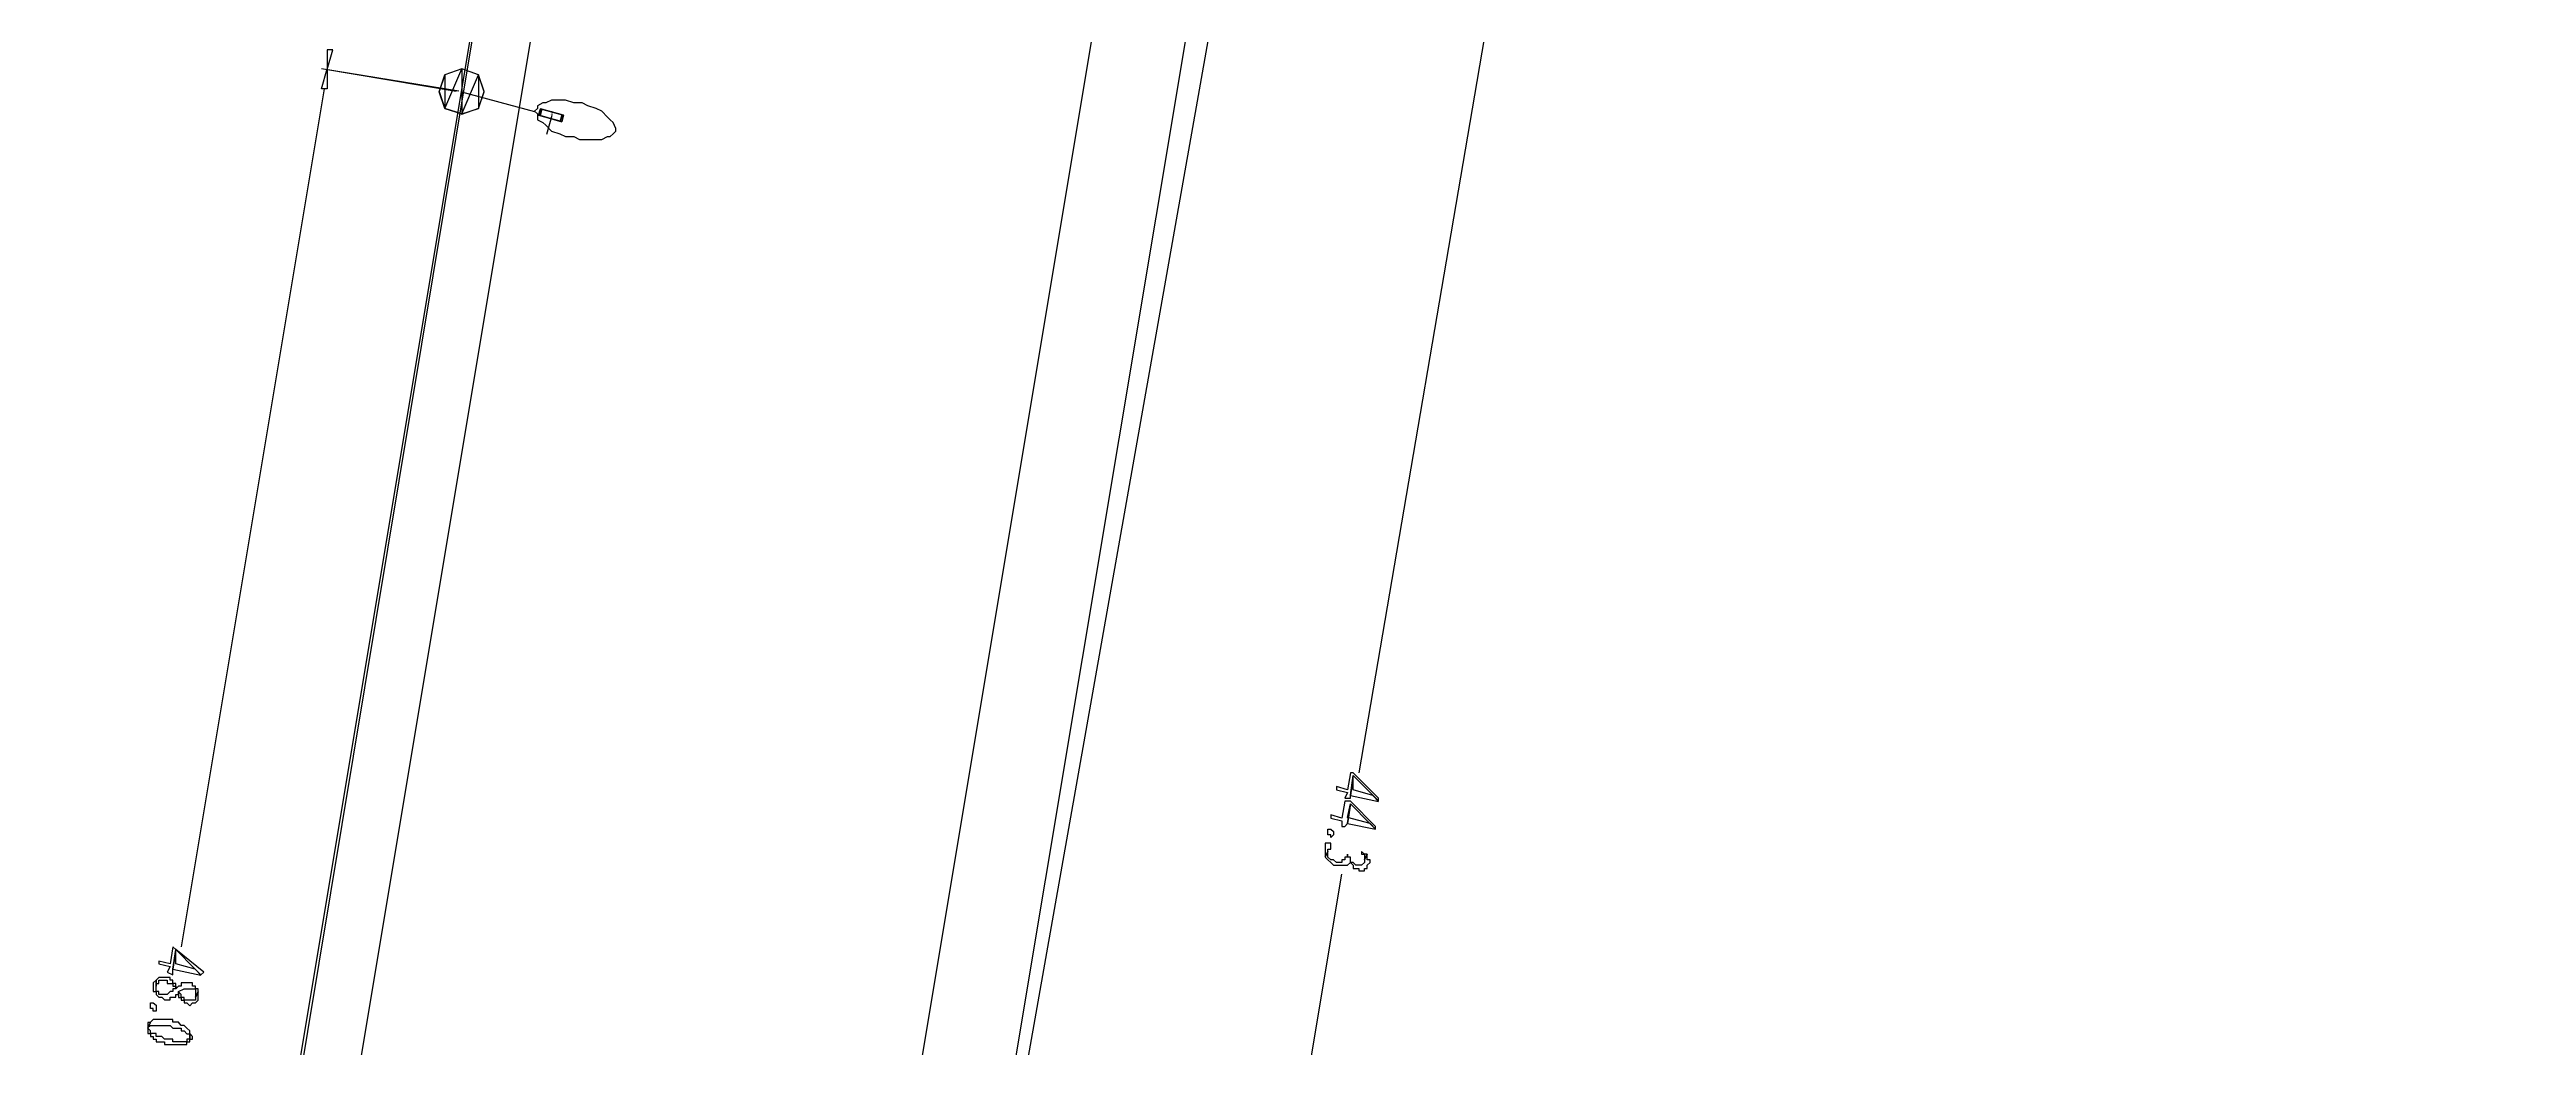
# Model space of a CAD drawing. Extents: x 212106 to 638151, y -1311344 to 1260505.
# Drawn here: x 340674 to 403780, y 621752 to 647172 of the extents above; entities that cross this region are included whole.
import ezdxf

# ---------------------------------------------------------------- set-up
doc = ezdxf.new("R2010")
doc.units = 0
doc.header["$MEASUREMENT"] = 0
for name, color, linetype in [('at_Entity', 7, 'Continuous'), ('DLXLUM01', 3, 'Continuous'), ('DLXLUMEX', 2, 'Continuous'), ('DLXSCENE', 7, 'Continuous')]:
    doc.layers.add(name, color=color, linetype=linetype)

# ---------------------------------------------------------------- blocks, each defined once
blk = doc.blocks.new('*U56')
for p, q in [((-253, 159), (-299, -5)), ((-299, -5), (-253, 159)), ((-215, 148), (-261, -15)), ((-261, -15), (-215, 148)), ((299, 5), (-253, 159)), ((-215, 148), (-253, 159)), ((-253, 159), (299, 5)), ((-253, 159), (-215, 148)), ((337, -6), (-215, 148)), ((-215, 148), (337, -6)), ((253, -159), (299, 5)), ((299, 5), (253, -159)), ((299, 5), (337, -6)), ((337, -6), (299, 5)), ((-299, -5), (253, -159)), ((253, -159), (-299, -5)), ((-299, -5), (-261, -15)), ((-261, -15), (-299, -5)), ((-261, -15), (291, -169)), ((291, -169), (-261, -15)), ((253, -159), (291, -169)), ((291, -169), (253, -159)), ((291, -169), (337, -6)), ((337, -6), (291, -169))]:
    blk.add_line(p, q)
at = {"color": 1}
blk.add_line((38, -11), (-96, -492), dxfattribs=at)
at = {"layer": 'DLXLUMEX', "color": 7}
blk.add_text('1', height=100, dxfattribs=at).set_placement((0, 0))
blk = doc.blocks.new('*U97')
for p, q in [((1459, 666294), (-6611, 618082)), ((5101, 578299), (12745, 621511)), ((-6611, 618082), (-14469, 570721))]:
    blk.add_line(p, q)

msp = doc.modelspace()

# ---------------------------------------------------------------- linework, layer by layer
at = {"layer": 'at_Entity', "color": 4}
for p, q in [((465456, 1237080), (356316, 581961)), ((449884, 1229433), (342316, 583735))]:
    msp.add_line(p, q, dxfattribs=at)
at = {"layer": 'at_Entity', "color": 1}
for p, q in [((448385, 1229513), (340674, 583168)), ((466885, 1229375), (358388, 580248))]:
    msp.add_line(p, q, dxfattribs=at)
at = {"layer": 'at_Entity', "color": 0}
for p, q in [((377458, 648814), (374030, 628744)), ((347888, 647167), (347745, 647167)), ((347745, 647167), (347745, 646663)), ((347745, 646663), (347888, 647167)), ((351102, 646108), (347603, 646678)), ((351031, 646106), (347603, 646678)), ((347603, 646174), (347746, 646678)), ((347746, 646678), (347746, 646174)), ((350745, 646528), (350602, 646106)), ((350745, 646528), (350602, 646106)), ((350745, 646528), (350602, 646106)), ((350745, 646528), (350602, 646106)), ((350602, 646091), (350745, 646526)), ((350602, 646091), (350745, 646526)), ((351175, 646678), (350745, 646528)), ((351175, 646678), (350745, 646528)), ((350745, 645671), (351175, 646678)), ((350745, 645671), (351175, 646678)), ((351175, 646678), (350745, 646528)), ((351175, 646678), (350745, 646528)), ((351175, 646678), (350745, 646528)), ((350745, 645671), (351175, 646678)), ((350745, 645671), (351175, 646678)), ((351175, 646678), (350745, 646528)), ((350745, 646528), (350745, 645671)), ((350745, 646528), (350745, 645671)), ((350745, 646526), (350745, 645669)), ((350745, 646526), (350745, 645669)), ((351173, 645520), (351602, 646526)), ((351173, 645520), (351602, 646526)), ((351604, 646528), (351175, 646678)), ((351604, 646528), (351175, 646678)), ((351175, 646678), (351175, 645535)), ((351175, 646678), (351175, 645535)), ((351604, 646528), (351175, 646678)), ((351604, 646528), (351175, 646678)), ((351604, 646528), (351175, 646678)), ((351175, 646678), (351175, 645535)), ((351175, 646678), (351175, 645535)), ((351604, 646528), (351175, 646678)), ((351175, 645535), (351604, 646528)), ((351175, 645535), (351604, 646528)), ((351745, 646091), (351602, 646526)), ((351602, 646526), (351602, 645669)), ((351602, 646526), (351602, 645669)), ((351745, 646091), (351602, 646526)), ((351602, 646526), (351602, 645669)), ((351602, 646526), (351602, 645669)), ((351746, 646106), (351604, 646528)), ((351746, 646106), (351604, 646528)), ((351746, 646106), (351604, 646528)), ((351746, 646106), (351604, 646528)), ((347674, 646174), (344031, 624316)), ((347746, 646174), (347603, 646174)), ((350602, 646106), (350745, 645671)), ((350602, 646106), (350745, 645671)), ((350602, 646106), (350745, 645671)), ((350602, 646106), (350745, 645671)), ((350745, 645669), (350602, 646091)), ((350745, 645669), (350602, 646091)), ((350745, 645671), (351175, 645535)), ((351175, 645535), (350745, 645671)), ((350745, 645671), (351175, 645535)), ((350745, 645671), (351175, 645535)), ((351175, 645535), (350745, 645671)), ((350745, 645671), (351175, 645535)), ((351173, 646095), (353031, 645592)), ((351602, 645669), (351173, 645520)), ((351602, 645669), (351173, 645520)), ((351175, 645535), (351604, 645671)), ((351175, 645535), (351604, 645671)), ((351175, 645535), (351604, 645671)), ((351175, 645535), (351604, 645671)), ((351602, 645669), (351745, 646091)), ((351602, 645669), (351745, 646091)), ((351604, 645671), (351746, 646106)), ((351604, 645671), (351746, 646106)), ((351604, 645671), (351746, 646106)), ((351604, 645671), (351746, 646106)), ((353102, 645668), (353030, 645600)), ((353030, 645600), (353102, 645532)), ((353245, 645818), (353102, 645736)), ((353102, 645736), (353102, 645668)), ((353316, 645818), (353245, 645818)), ((353460, 645886), (353316, 645818)), ((353673, 645886), (353460, 645886)), ((353816, 645886), (353673, 645886)), ((354031, 645818), (353816, 645886)), ((354245, 645818), (354031, 645818)), ((354387, 645736), (354245, 645818)), ((354602, 645668), (354387, 645736)), ((354745, 645600), (354602, 645668)), ((354888, 645451), (354745, 645600)), ((351175, 645535), (351175, 645535)), ((351175, 645535), (351175, 645535)), ((351175, 645535), (351175, 645535)), ((353102, 645532), (353102, 645383)), ((353102, 645383), (353245, 645315)), ((353245, 645315), (353316, 645247)), ((353316, 645247), (353460, 645097)), ((353460, 645097), (353673, 645029)), ((353673, 645029), (353816, 644961)), ((353816, 644961), (354031, 644961)), ((354031, 644961), (354174, 644880)), ((354745, 644880), (354888, 644961)), ((354960, 645383), (354888, 645451)), ((354888, 644961), (354960, 644961)), ((355030, 645315), (354960, 645383)), ((354960, 644961), (355030, 645029)), ((355103, 645165), (355030, 645315)), ((355030, 645029), (355103, 645097)), ((355103, 645097), (355103, 645165)), ((355103, 645097), (355103, 645097)), ((354174, 644880), (354387, 644880)), ((354387, 644880), (354602, 644880)), ((354602, 644880), (354745, 644880)), ((373817, 628748), (373745, 628316)), ((373886, 628667), (373815, 628167)), ((373888, 628748), (373817, 628748)), ((373817, 628181), (373888, 628681)), ((373886, 628316), (373886, 628667)), ((374530, 628100), (373888, 628748)), ((373888, 628681), (374387, 628181)), ((373745, 628316), (373459, 628397)), ((373459, 628397), (373459, 628316)), ((373459, 628316), (373745, 628249)), ((373673, 628026), (373602, 627595)), ((373816, 628026), (373673, 628026)), ((373745, 628249), (373674, 628100)), ((373674, 628100), (373817, 628100)), ((373744, 627606), (373816, 627956)), ((373816, 627956), (373744, 627457)), ((373745, 627460), (373816, 627959)), ((373815, 628167), (374530, 628019)), ((374458, 627379), (373816, 628026)), ((373816, 627959), (374315, 627460)), ((373817, 628100), (373817, 628181)), ((374387, 628167), (373886, 628316)), ((374387, 628181), (374530, 628033)), ((374530, 628019), (374387, 628167)), ((374530, 628033), (374530, 628100)), ((373244, 627249), (373244, 627316)), ((373244, 627316), (373244, 627316)), ((373244, 627316), (373316, 627316)), ((373602, 627595), (373316, 627676)), ((373316, 627676), (373316, 627595)), ((373316, 627595), (373602, 627527)), ((373316, 627316), (373316, 627316)), ((373316, 627316), (373316, 627316)), ((373316, 627316), (373387, 627249)), ((373602, 627527), (373602, 627379)), ((373602, 627379), (373673, 627379)), ((373673, 627379), (373745, 627460)), ((374316, 627457), (373744, 627606)), ((373744, 627457), (374459, 627309)), ((374315, 627460), (374458, 627311)), ((374459, 627309), (374316, 627457)), ((374458, 627311), (374458, 627379)), ((373245, 626955), (373173, 626955)), ((373173, 626955), (373173, 626888)), ((373173, 626888), (373173, 626888)), ((373173, 626888), (373173, 626807)), ((373173, 626807), (373173, 626807)), ((373173, 626807), (373173, 626807)), ((373173, 626807), (373173, 626739)), ((373245, 626746), (373173, 626597)), ((373173, 626739), (373173, 626739)), ((373173, 626739), (373173, 626672)), ((373173, 626605), (373245, 626739)), ((373173, 626672), (373173, 626672)), ((373173, 626672), (373173, 626605)), ((373244, 627168), (373244, 627249)), ((373244, 627249), (373244, 627249)), ((373244, 627249), (373244, 627249)), ((373316, 627168), (373244, 627168)), ((373244, 627168), (373244, 627168)), ((373244, 627168), (373244, 627168)), ((373316, 626955), (373245, 626955)), ((373245, 626955), (373245, 626955)), ((373245, 626955), (373245, 626955)), ((373245, 626955), (373245, 626955)), ((373245, 626739), (373245, 626807)), ((373245, 626807), (373245, 626807)), ((373245, 626807), (373316, 626807)), ((373245, 626678), (373245, 626746)), ((373245, 626739), (373245, 626739)), ((373245, 626739), (373245, 626739)), ((373245, 626597), (373245, 626678)), ((373245, 626678), (373245, 626678)), ((373245, 626678), (373245, 626678)), ((373387, 627168), (373316, 627100)), ((373316, 627100), (373316, 627168)), ((373316, 627168), (373316, 627168)), ((373316, 627100), (373316, 627100)), ((373316, 626888), (373316, 626955)), ((373316, 626955), (373316, 626955)), ((373316, 626955), (373316, 626955)), ((373316, 626955), (373316, 626955)), ((373316, 626807), (373316, 626888)), ((373316, 626888), (373316, 626888)), ((373316, 626888), (373316, 626888)), ((373316, 626888), (373316, 626888)), ((373316, 626807), (373316, 626807)), ((373387, 627249), (373387, 627249)), ((373387, 627249), (373387, 627249)), ((373387, 627249), (373387, 627249)), ((373387, 627249), (373387, 627168)), ((373387, 627168), (373387, 627168)), ((373387, 627168), (373387, 627168)), ((373387, 627168), (373387, 627168)), ((373387, 627168), (373387, 627168)), ((373387, 627168), (373387, 627168)), ((373745, 626597), (373745, 626678)), ((373745, 626678), (373745, 626678)), ((373745, 626678), (373745, 626678)), ((373745, 626678), (373745, 626678)), ((373745, 626678), (373745, 626678)), ((373745, 626678), (373745, 626597)), ((374173, 626678), (374102, 626746)), ((374102, 626746), (374102, 626746)), ((374102, 626746), (374102, 626746)), ((374102, 626746), (374102, 626746)), ((374102, 626746), (374102, 626678)), ((374102, 626678), (374173, 626678)), ((374245, 626678), (374173, 626678)), ((374173, 626678), (374173, 626678)), ((374173, 626678), (374173, 626678)), ((374173, 626678), (374173, 626678)), ((374173, 626678), (374173, 626597)), ((374173, 626530), (374245, 626678)), ((374245, 626678), (374173, 626530)), ((374245, 626597), (374245, 626678)), ((370245, 606098), (373602, 626169)), ((373173, 626605), (373173, 626605)), ((373173, 626597), (373173, 626597)), ((373173, 626597), (373245, 626530)), ((373316, 626530), (373245, 626597)), ((373245, 626597), (373245, 626597)), ((373245, 626597), (373245, 626597)), ((373245, 626530), (373245, 626530)), ((373245, 626530), (373245, 626530)), ((373245, 626530), (373245, 626530)), ((373245, 626530), (373316, 626462)), ((373387, 626530), (373316, 626530)), ((373316, 626530), (373316, 626530)), ((373316, 626530), (373316, 626530)), ((373316, 626462), (373316, 626462)), ((373316, 626462), (373316, 626462)), ((373316, 626462), (373387, 626395)), ((373459, 626462), (373387, 626530)), ((373387, 626530), (373387, 626530)), ((373387, 626530), (373387, 626530)), ((373387, 626395), (373387, 626395)), ((373387, 626395), (373459, 626395)), ((373530, 626462), (373459, 626462)), ((373459, 626462), (373459, 626462)), ((373459, 626395), (373459, 626395)), ((373459, 626395), (373459, 626395)), ((373459, 626395), (373530, 626395)), ((373602, 626462), (373530, 626462)), ((373530, 626462), (373530, 626462)), ((373530, 626395), (373530, 626395)), ((373530, 626395), (373602, 626395)), ((373673, 626530), (373602, 626530)), ((373602, 626530), (373602, 626530)), ((373602, 626530), (373602, 626530)), ((373602, 626530), (373602, 626462)), ((373602, 626395), (373602, 626395)), ((373602, 626395), (373673, 626395)), ((373745, 626597), (373673, 626597)), ((373673, 626597), (373673, 626597)), ((373673, 626597), (373673, 626530)), ((373673, 626530), (373673, 626530)), ((373673, 626395), (373673, 626395)), ((373673, 626395), (373673, 626395)), ((373673, 626395), (373745, 626395)), ((373816, 626597), (373745, 626597)), ((373745, 626597), (373745, 626597)), ((373745, 626395), (373816, 626462)), ((373745, 626395), (373745, 626395)), ((373745, 626395), (373745, 626395)), ((373816, 626530), (373816, 626597)), ((373816, 626597), (373816, 626597)), ((373816, 626462), (373816, 626530)), ((373816, 626530), (373816, 626530)), ((373888, 626462), (373816, 626462)), ((373816, 626462), (373816, 626462)), ((373816, 626462), (373816, 626462)), ((373816, 626462), (373816, 626462)), ((373816, 626462), (373888, 626395)), ((373959, 626395), (373888, 626462)), ((373888, 626462), (373888, 626462)), ((373888, 626462), (373888, 626462)), ((373888, 626462), (373888, 626462)), ((373888, 626395), (373888, 626395)), ((373888, 626395), (373888, 626314)), ((373888, 626314), (373959, 626314)), ((374030, 626395), (373959, 626395)), ((373959, 626395), (373959, 626395)), ((373959, 626314), (373959, 626314)), ((373959, 626314), (373959, 626314)), ((373959, 626314), (374030, 626314)), ((374102, 626395), (374030, 626395)), ((374030, 626395), (374030, 626395)), ((374030, 626314), (374030, 626247)), ((374030, 626247), (374030, 626247)), ((374030, 626247), (374102, 626247)), ((374173, 626462), (374102, 626395)), ((374102, 626395), (374102, 626395)), ((374102, 626395), (374102, 626395)), ((374102, 626247), (374102, 626247)), ((374102, 626247), (374173, 626247)), ((374173, 626597), (374173, 626597)), ((374173, 626597), (374173, 626597)), ((374173, 626597), (374173, 626530)), ((374173, 626530), (374173, 626530)), ((374173, 626530), (374173, 626530)), ((374173, 626530), (374173, 626462)), ((374173, 626462), (374173, 626462)), ((374173, 626462), (374173, 626462)), ((374173, 626247), (374173, 626314)), ((374173, 626314), (374173, 626314)), ((374173, 626314), (374173, 626314)), ((374173, 626314), (374245, 626314)), ((374245, 626530), (374245, 626597)), ((374245, 626597), (374245, 626597)), ((374245, 626597), (374245, 626597)), ((374316, 626530), (374245, 626530)), ((374245, 626395), (374316, 626462)), ((374245, 626314), (374245, 626395)), ((374245, 626395), (374245, 626395)), ((374245, 626395), (374245, 626395)), ((374245, 626314), (374245, 626314)), ((374316, 626462), (374316, 626530)), ((374316, 626530), (374316, 626530)), ((343817, 624312), (343745, 623881)), ((343888, 624245), (343817, 624312)), ((343817, 623747), (343888, 624245)), ((343889, 624242), (343817, 623744)), ((344602, 623666), (343888, 624245)), ((343888, 624245), (344388, 623747)), ((343889, 623879), (343889, 624242)), ((343460, 623532), (343389, 623465)), ((343745, 623881), (343460, 623949)), ((343460, 623949), (343460, 623881)), ((343460, 623881), (343745, 623814)), ((343531, 623532), (343460, 623532)), ((343460, 623532), (343460, 623532)), ((343460, 623532), (343460, 623532)), ((343460, 623532), (343460, 623532)), ((343603, 623532), (343531, 623532)), ((343531, 623532), (343531, 623532)), ((343674, 623532), (343603, 623532)), ((343603, 623532), (343603, 623532)), ((343745, 623814), (343674, 623666)), ((343674, 623666), (343817, 623599)), ((343745, 623532), (343674, 623532)), ((343674, 623532), (343674, 623532)), ((343674, 623532), (343674, 623532)), ((343745, 623465), (343745, 623532)), ((343817, 623599), (343817, 623747)), ((343817, 623744), (344531, 623596)), ((344388, 623744), (343889, 623879)), ((344388, 623747), (344530, 623599)), ((344531, 623596), (344388, 623744)), ((344530, 623599), (344602, 623666)), ((343247, 622825), (343247, 622892)), ((343247, 622892), (343247, 622892)), ((343247, 622892), (343318, 622892)), ((343389, 623462), (343318, 623395)), ((343318, 623395), (343318, 623395)), ((343318, 623395), (343318, 623314)), ((343318, 623314), (343318, 623314)), ((343318, 623314), (343318, 623314)), ((343318, 623314), (343318, 623247)), ((343318, 623247), (343318, 623247)), ((343318, 623247), (343318, 623180)), ((343318, 623180), (343318, 623180)), ((343318, 623180), (343389, 623180)), ((343318, 622892), (343318, 622892)), ((343318, 622892), (343318, 622892)), ((343318, 622892), (343389, 622825)), ((343389, 623465), (343389, 623465)), ((343389, 623465), (343389, 623317)), ((343389, 623314), (343389, 623462)), ((343389, 623462), (343389, 623462)), ((343389, 623462), (343389, 623462)), ((343389, 623317), (343389, 623384)), ((343389, 623384), (343389, 623384)), ((343389, 623384), (343460, 623384)), ((343389, 623317), (343389, 623317)), ((343389, 623317), (343389, 623317)), ((343389, 623247), (343389, 623314)), ((343389, 623314), (343389, 623314)), ((343389, 623180), (343389, 623247)), ((343389, 623247), (343389, 623247)), ((343461, 623180), (343389, 623180)), ((343389, 623180), (343389, 623180)), ((343389, 623180), (343389, 623099)), ((343389, 623099), (343389, 623099)), ((343389, 623099), (343389, 623099)), ((343389, 623099), (343461, 623032)), ((343460, 623384), (343460, 623465)), ((343460, 623465), (343460, 623465)), ((343460, 623465), (343531, 623465)), ((343461, 623099), (343461, 623180)), ((343461, 623180), (343461, 623180)), ((343532, 623099), (343461, 623099)), ((343461, 623032), (343461, 623032)), ((343461, 623032), (343532, 623032)), ((343531, 623465), (343531, 623465)), ((343531, 623465), (343531, 623465)), ((343531, 623465), (343603, 623465)), ((343603, 623099), (343532, 623099)), ((343532, 623099), (343532, 623099)), ((343532, 623099), (343532, 623099)), ((343532, 623032), (343532, 623032)), ((343532, 623032), (343532, 623032)), ((343532, 623032), (343603, 622964)), ((343603, 623465), (343603, 623465)), ((343603, 623465), (343674, 623465)), ((343675, 623099), (343603, 623099)), ((343603, 623099), (343603, 623099)), ((343603, 623099), (343603, 623099)), ((343603, 622964), (343603, 622964)), ((343603, 622964), (343675, 622964)), ((343674, 623465), (343674, 623384)), ((343674, 623384), (343745, 623384)), ((343746, 623180), (343675, 623099)), ((343675, 623099), (343675, 623099)), ((343675, 623099), (343675, 623099)), ((343675, 622964), (343675, 622964)), ((343675, 622964), (343746, 622964)), ((343817, 623465), (343745, 623465)), ((343745, 623384), (343745, 623384)), ((343745, 623384), (343745, 623384)), ((343745, 623384), (343817, 623384)), ((343817, 623180), (343746, 623180)), ((343746, 623180), (343746, 623180)), ((343746, 623180), (343746, 623180)), ((343746, 622964), (343746, 623032)), ((343746, 623032), (343746, 623032)), ((343746, 623032), (343817, 623032)), ((343817, 623384), (343817, 623465)), ((343817, 623465), (343817, 623465)), ((343888, 623384), (343817, 623384)), ((343817, 623384), (343817, 623384)), ((343817, 623384), (343817, 623317)), ((343817, 623317), (343817, 623317)), ((343817, 623317), (343888, 623317)), ((343889, 623247), (343817, 623247)), ((343817, 623247), (343817, 623180)), ((343817, 623032), (343817, 623032)), ((343817, 623032), (343817, 623032)), ((343817, 623032), (343889, 623032)), ((343888, 623317), (343888, 623384)), ((343888, 623317), (343888, 623250)), ((343888, 623250), (343888, 623317)), ((343960, 623314), (343889, 623247)), ((343889, 623247), (343889, 623314)), ((343889, 623314), (343889, 623247)), ((343889, 623247), (343889, 623247)), ((343889, 623032), (343889, 623099)), ((343889, 623099), (343889, 623099)), ((343889, 623099), (343960, 623099)), ((344031, 623104), (343959, 623171)), ((343959, 623171), (343959, 623104)), ((343959, 623104), (343959, 623023)), ((343959, 623023), (344031, 623023)), ((344031, 623314), (343960, 623314)), ((343960, 623314), (343960, 623314)), ((343960, 623180), (344103, 623247)), ((343960, 623099), (343960, 623180)), ((343960, 623099), (343960, 623099)), ((343960, 623099), (343960, 623099)), ((344103, 623395), (344031, 623395)), ((344031, 623395), (344031, 623314)), ((344031, 623314), (344031, 623314)), ((344031, 623023), (344031, 623104)), ((344031, 623104), (344031, 623104)), ((344102, 623023), (344031, 623023)), ((344031, 623023), (344031, 622956)), ((344031, 622956), (344031, 622956)), ((344031, 622956), (344031, 622956)), ((344031, 622956), (344102, 622956)), ((344102, 622956), (344102, 623023)), ((344102, 623023), (344102, 623023)), ((344102, 623023), (344102, 623023)), ((344173, 622956), (344102, 622956)), ((344102, 622956), (344102, 622956)), ((344102, 622956), (344102, 622889)), ((344102, 622889), (344102, 622889)), ((344102, 622889), (344173, 622889)), ((344174, 623395), (344103, 623395)), ((344103, 623395), (344103, 623395)), ((344103, 623395), (344103, 623395)), ((344103, 623247), (344103, 623247)), ((344103, 623247), (344174, 623247)), ((344246, 622956), (344173, 622956)), ((344173, 622956), (344173, 622956)), ((344173, 622889), (344173, 622889)), ((344173, 622889), (344246, 622808)), ((344245, 623395), (344174, 623395)), ((344174, 623395), (344174, 623395)), ((344174, 623395), (344174, 623395)), ((344174, 623247), (344174, 623247)), ((344174, 623247), (344174, 623247)), ((344174, 623247), (344245, 623247)), ((344317, 623395), (344245, 623395)), ((344245, 623395), (344245, 623395)), ((344245, 623247), (344245, 623247)), ((344245, 623247), (344317, 623247)), ((344317, 622956), (344246, 622956)), ((344246, 622956), (344246, 622956)), ((344246, 622808), (344317, 622889)), ((344317, 623314), (344317, 623395)), ((344317, 623395), (344317, 623395)), ((344389, 623314), (344317, 623314)), ((344317, 623247), (344317, 623247)), ((344317, 623247), (344317, 623247)), ((344317, 623247), (344389, 623247)), ((344389, 622956), (344317, 622956)), ((344317, 622956), (344317, 622956)), ((344317, 622956), (344317, 622956)), ((344317, 622889), (344317, 622889)), ((344317, 622889), (344389, 622889)), ((344389, 623247), (344389, 623314)), ((344389, 623314), (344389, 623314)), ((344461, 623247), (344389, 623247)), ((344389, 623247), (344389, 623247)), ((344389, 623247), (344389, 623180)), ((344389, 623180), (344389, 623180)), ((344389, 623180), (344389, 623180)), ((344389, 623180), (344389, 623099)), ((344389, 623032), (344461, 623180)), ((344460, 623171), (344389, 623023)), ((344389, 623099), (344389, 623099)), ((344389, 623099), (344389, 623032)), ((344389, 623023), (344389, 623023)), ((344389, 623023), (344389, 623023)), ((344389, 623023), (344389, 623023)), ((344389, 623023), (344389, 622956)), ((344389, 622956), (344389, 622956)), ((344389, 622889), (344460, 622956)), ((344389, 622889), (344389, 622889)), ((344389, 622889), (344389, 622889)), ((344389, 622889), (344389, 622889)), ((344460, 623104), (344460, 623171)), ((344460, 623171), (344460, 623171)), ((344460, 623171), (344460, 623171)), ((344460, 623023), (344460, 623104)), ((344460, 623104), (344460, 623104)), ((344460, 622956), (344460, 623023)), ((344460, 623023), (344460, 623023)), ((344460, 622956), (344460, 622956)), ((344460, 622956), (344460, 622956)), ((344461, 623180), (344461, 623247)), ((343246, 622394), (343174, 622246)), ((343174, 622246), (343246, 622313)), ((343174, 622246), (343174, 622246)), ((343175, 622243), (343246, 622391)), ((343246, 622391), (343175, 622391)), ((343175, 622391), (343175, 622324)), ((343175, 622324), (343175, 622324)), ((343175, 622324), (343175, 622324)), ((343175, 622324), (343175, 622243)), ((343246, 622176), (343175, 622243)), ((343175, 622243), (343175, 622243)), ((343175, 622243), (343175, 622243)), ((343175, 622243), (343175, 622243)), ((343175, 622243), (343175, 622243)), ((343175, 622243), (343175, 622176)), ((343317, 622461), (343246, 622394)), ((343246, 622394), (343246, 622394)), ((343246, 622394), (343246, 622394)), ((343246, 622313), (343246, 622313)), ((343246, 622313), (343246, 622313)), ((343246, 622313), (343246, 622313)), ((343246, 622313), (343317, 622313)), ((343247, 622744), (343247, 622825)), ((343247, 622825), (343247, 622825)), ((343247, 622825), (343247, 622825)), ((343318, 622744), (343247, 622744)), ((343247, 622744), (343247, 622744)), ((343247, 622744), (343247, 622744)), ((343388, 622461), (343317, 622461)), ((343317, 622461), (343317, 622461)), ((343317, 622313), (343317, 622313)), ((343317, 622313), (343388, 622313)), ((343318, 622677), (343318, 622744)), ((343389, 622677), (343318, 622677)), ((343318, 622677), (343318, 622677)), ((343460, 622461), (343388, 622461)), ((343388, 622461), (343388, 622461)), ((343388, 622461), (343388, 622461)), ((343388, 622313), (343388, 622313)), ((343388, 622313), (343388, 622313)), ((343388, 622313), (343460, 622313)), ((343389, 622825), (343389, 622825)), ((343389, 622825), (343389, 622825)), ((343389, 622825), (343389, 622825)), ((343389, 622825), (343389, 622744)), ((343389, 622744), (343389, 622744)), ((343389, 622744), (343389, 622744)), ((343389, 622744), (343389, 622677)), ((343389, 622744), (343389, 622744)), ((343389, 622744), (343389, 622744)), ((343389, 622744), (343389, 622744)), ((343531, 622461), (343460, 622461)), ((343460, 622461), (343460, 622461)), ((343460, 622313), (343460, 622313)), ((343460, 622313), (343531, 622313)), ((343604, 622461), (343531, 622461)), ((343531, 622461), (343531, 622461)), ((343531, 622461), (343531, 622461)), ((343531, 622313), (343531, 622313)), ((343531, 622313), (343604, 622313)), ((343675, 622461), (343604, 622461)), ((343604, 622461), (343604, 622461)), ((343604, 622313), (343604, 622313)), ((343604, 622313), (343675, 622313)), ((343746, 622461), (343675, 622461)), ((343675, 622461), (343675, 622461)), ((343675, 622313), (343675, 622313)), ((343675, 622313), (343746, 622313)), ((343817, 622461), (343746, 622461)), ((343746, 622461), (343746, 622461)), ((343746, 622313), (343746, 622313)), ((343746, 622313), (343746, 622313)), ((343746, 622313), (343817, 622246)), ((343817, 622394), (343817, 622461)), ((343889, 622394), (343817, 622394)), ((343817, 622246), (343817, 622246)), ((343817, 622246), (343889, 622246)), ((343960, 622394), (343889, 622394)), ((343889, 622394), (343889, 622394)), ((343889, 622246), (343889, 622246)), ((343889, 622246), (343960, 622246)), ((344031, 622313), (343960, 622394)), ((343960, 622394), (343960, 622394)), ((343960, 622246), (343960, 622246)), ((343960, 622246), (344031, 622246)), ((344103, 622313), (344031, 622313)), ((344031, 622313), (344031, 622313)), ((344031, 622313), (344031, 622313)), ((344031, 622246), (344031, 622179)), ((344174, 622246), (344103, 622313)), ((344103, 622313), (344103, 622313)), ((344103, 622313), (344103, 622313)), ((344245, 622179), (344174, 622246)), ((344174, 622246), (344174, 622246)), ((344174, 622246), (344174, 622246)), ((344246, 622808), (344246, 622808)), ((344246, 622808), (344246, 622808)), ((343175, 622176), (343175, 622176)), ((343175, 622176), (343175, 622109)), ((343175, 622109), (343175, 622109)), ((343175, 622109), (343246, 622109)), ((343246, 622109), (343246, 622176)), ((343246, 622176), (343246, 622176)), ((343246, 622176), (343246, 622176)), ((343246, 622176), (343246, 622176)), ((343317, 622109), (343246, 622109)), ((343246, 622109), (343246, 622028)), ((343246, 622028), (343246, 622028)), ((343246, 622028), (343246, 622028)), ((343246, 622028), (343317, 622028)), ((343389, 622109), (343317, 622109)), ((343317, 622109), (343317, 622109)), ((343317, 622028), (343317, 621961)), ((343317, 621961), (343389, 621961)), ((343389, 622028), (343389, 622109)), ((343389, 622109), (343389, 622109)), ((343460, 622028), (343389, 622028)), ((343389, 621961), (343389, 621961)), ((343389, 621961), (343389, 621961)), ((343389, 621961), (343389, 621894)), ((343389, 621894), (343460, 621894)), ((343531, 622028), (343460, 622028)), ((343460, 622028), (343460, 622028)), ((343460, 622028), (343460, 622028)), ((343460, 621894), (343460, 621894)), ((343460, 621894), (343531, 621894)), ((343603, 621961), (343531, 622028)), ((343531, 622028), (343531, 622028)), ((343531, 621894), (343531, 621894)), ((343531, 621894), (343603, 621894)), ((343674, 621961), (343603, 621961)), ((343603, 621961), (343603, 621961)), ((343603, 621894), (343603, 621826)), ((343603, 621826), (343674, 621826)), ((343745, 621961), (343674, 621961)), ((343674, 621961), (343674, 621961)), ((343674, 621826), (343674, 621826)), ((343674, 621826), (343674, 621826)), ((343674, 621826), (343745, 621826)), ((343818, 621961), (343745, 621961)), ((343745, 621961), (343745, 621961)), ((343745, 621826), (343745, 621826)), ((343745, 621826), (343818, 621826)), ((343818, 621894), (343818, 621961)), ((343889, 621894), (343818, 621894)), ((343818, 621826), (343818, 621826)), ((343818, 621826), (343889, 621826)), ((343961, 621894), (343889, 621894)), ((343889, 621894), (343889, 621894)), ((343889, 621826), (343889, 621826)), ((343889, 621826), (343961, 621826)), ((344032, 621894), (343961, 621894)), ((343961, 621894), (343961, 621894)), ((343961, 621826), (343961, 621826)), ((343961, 621826), (343961, 621826)), ((343961, 621826), (344032, 621826)), ((344031, 622179), (344103, 622179)), ((344103, 621894), (344032, 621894)), ((344032, 621894), (344032, 621894)), ((344032, 621894), (344032, 621894)), ((344032, 621826), (344032, 621826)), ((344032, 621826), (344103, 621826)), ((344103, 622179), (344103, 622179)), ((344103, 622179), (344103, 622179)), ((344103, 622179), (344174, 622098)), ((344174, 621894), (344103, 621894)), ((344103, 621894), (344103, 621894)), ((344103, 621826), (344103, 621826)), ((344103, 621826), (344103, 621826)), ((344103, 621826), (344174, 621826)), ((344174, 622098), (344174, 622098)), ((344174, 622098), (344174, 622098)), ((344174, 622098), (344245, 622098)), ((344246, 621961), (344174, 621961)), ((344174, 621961), (344174, 621894)), ((344174, 621894), (344174, 621894)), ((344174, 621826), (344174, 621894)), ((344174, 621894), (344246, 621894)), ((344174, 621826), (344174, 621826)), ((344245, 622098), (344245, 622179)), ((344245, 622179), (344245, 622179)), ((344245, 622179), (344245, 622179)), ((344245, 622098), (344245, 622031)), ((344245, 621963), (344245, 622098)), ((344245, 622031), (344245, 622031)), ((344245, 622031), (344245, 621963)), ((344317, 622028), (344246, 622109)), ((344246, 622109), (344246, 622109)), ((344246, 622109), (344246, 621961)), ((344246, 621961), (344246, 621961)), ((344246, 621961), (344246, 621961)), ((344246, 621894), (344246, 621961)), ((344246, 621961), (344317, 621961)), ((344246, 621894), (344246, 621894)), ((344246, 621894), (344246, 621894)), ((344317, 621961), (344317, 622028)), ((344317, 622028), (344317, 622028)), ((344317, 622028), (344317, 622028)), ((344317, 621961), (344317, 621961))]:
    msp.add_line(p, q, dxfattribs=at)

# ---------------------------------------------------------------- block references
at = {"layer": 'DLXLUM01'}
msp.add_blockref('*U56', (353434, 645504), dxfattribs=at)
at = {"layer": 'DLXSCENE'}
msp.add_blockref('*U97', (357928, 28595), dxfattribs=at)

doc.saveas('drawing.dxf')
